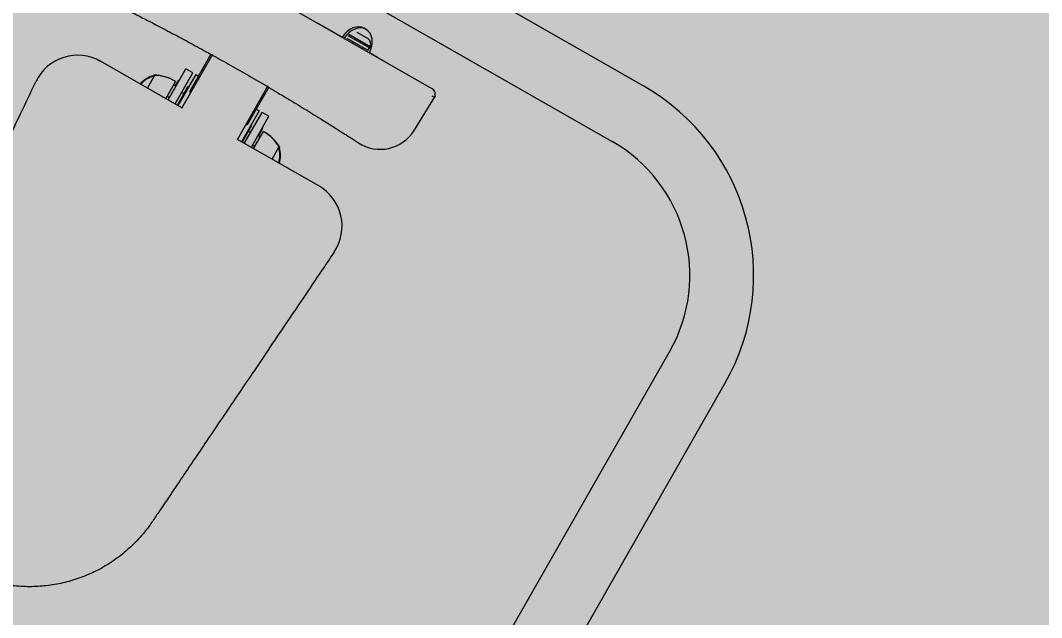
# Model space of a CAD drawing. Header units: millimetres. Extents: x 460 to 723, y 360 to 962.
# Drawn here: x 584.988 to 586.146, y 583.614 to 584.291 of the extents above; entities that cross this region are included whole.
import ezdxf
from ezdxf.lldxf.tags import DXFTag

# ---------------------------------------------------------------- set-up
doc = ezdxf.new("R2010")
doc.units = ezdxf.units.MM
doc.layers.get('0').update_dxf_attribs({"true_color": 0xc2ced6})
for name, color, linetype in [('Default', 7, 'Continuous'), ('DV3_Predeterminado', 7, 'Continuous'), ('G-ACOTADO LOTES', 251, 'Continuous')]:
    doc.layers.add(name, color=color, linetype=linetype)
doc.layers.add('Menorca-Parques-A-Bruñas', color=252, linetype='Continuous', lineweight=5)
doc.styles.add('01COTAS', font='romans.shx')
tags = doc.linetypes.add('DOT2', pattern=[3.175, 0, -3.175]).pattern_tags.tags
tags[6:7] = [DXFTag(74, 4), DXFTag(75, 0), DXFTag(340, '0'), DXFTag(46, 0.0), DXFTag(50, 0.0), DXFTag(44, 0.0), DXFTag(45, 0.0)]
tags[4:5] = [DXFTag(74, 4), DXFTag(75, 0), DXFTag(340, '0'), DXFTag(46, 0.0), DXFTag(50, 0.0), DXFTag(44, 0.0), DXFTag(45, 0.0)]
doc.dimstyles.new('DIM-50-PLANTA', dxfattribs={"dimscale": 0.05, "dimtxt": 2, "dimasz": 2, "dimexe": 2, "dimexo": 2, "dimgap": 1, "dimtad": 1, "dimzin": 4, "dimdsep": 46, "dimtxsty": '01COTAS', "dimblk": 'ARCHTICK', "dimcen": 25, "dimclrd": 256, "dimclre": 256, "dimclrt": 2, "dimadec": 0, "dimazin": 3, "dimtfac": 1, "dimtmove": 2, "dimatfit": 3, "dimfxl": 2, "dimtolj": 1, "dimtzin": 0, "dimarcsym": 0})

# ---------------------------------------------------------------- blocks, each defined once
blk = doc.blocks.new('SE2')
at = {"layer": 'DV3_Predeterminado', "color": 7, "linetype": 'Continuous', "lineweight": 18}
for p, q in [((102.532, 102.76), (102.532, 96.261)), ((99.885, 100.111), (99.885, 101.873)), ((100.157, 100.861), (99.885, 100.861)), ((100.157, 100.873), (100.128, 100.873)), ((100.257, 100.461), (99.885, 100.461)), ((99.932, 100.411), (99.932, 100.45)), ((100.257, 100.473), (100.257, 100.473)), ((99.885, 100.411), (100.557, 100.411)), ((99.885, 100.261), (100.557, 100.261)), ((100.182, 100.423), (100.307, 100.423)), ((100.307, 100.411), (100.307, 100.423)), ((100.557, 100.261), (100.557, 100.411)), ((101.036, 100.111), (99.866, 100.111)), ((99.884, 100.111), (99.885, 100.111)), ((99.885, 100.211), (100.245, 100.211)), ((100.557, 100.198), (99.885, 100.198)), ((100.214, 100.136), (100.214, 100.111)), ((101.028, 100.136), (100.214, 100.136)), ((100.245, 100.211), (100.282, 100.211)), ((100.245, 100.198), (100.245, 100.211)), ((100.282, 100.198), (100.282, 100.211)), ((100.557, 100.198), (100.557, 100.136)), ((99.885, 98.911), (99.884, 98.911)), ((99.885, 97.148), (99.885, 98.911)), ((99.885, 98.911), (101.052, 98.911)), ((100.214, 98.911), (100.214, 98.886)), ((100.557, 98.823), (99.885, 98.823)), ((100.245, 98.811), (99.885, 98.811)), ((99.885, 98.761), (100.557, 98.761)), ((100.12, 98.761), (100.12, 98.811)), ((101.028, 98.886), (100.214, 98.886)), ((100.245, 98.811), (100.245, 98.823)), ((100.557, 98.886), (100.557, 98.823)), ((100.557, 98.611), (100.557, 98.761)), ((99.888, 98.561), (100.257, 98.561)), ((99.892, 98.611), (100.557, 98.611)), ((99.932, 98.561), (99.932, 98.611)), ((100.137, 98.598), (100.307, 98.598)), ((100.257, 98.548), (100.257, 98.548)), ((100.307, 98.598), (100.307, 98.611)), ((102.532, 98.511), (102.532, 98.686)), ((102.532, 98.511), (102.532, 98.686)), ((102.532, 98.152), (102.532, 98.511)), ((102.532, 98.152), (102.532, 98.511)), ((103.347, 98.348), (103.347, 92.773)), ((104.547, 92.773), (104.547, 98.348)), ((99.885, 98.161), (100.157, 98.161)), ((100.128, 98.148), (100.157, 98.148)), ((102.557, 97.618), (102.557, 98.062)), ((102.612, 97.605), (102.612, 98.067)), ((102.637, 97.605), (102.637, 98.067)), ((102.75, 97.737), (102.75, 97.952)), ((102.882, 97.836), (102.882, 97.878)), ((102.532, 97.711), (102.557, 97.711)), ((102.532, 97.386), (102.532, 97.562)), ((102.532, 97.386), (102.532, 97.562)), ((102.557, 97.618), (102.557, 97.617)), ((102.612, 97.618), (102.557, 97.618)), ((102.557, 97.61), (102.557, 97.617)), ((102.612, 97.617), (102.557, 97.617)), ((102.557, 97.61), (102.612, 97.61)), ((102.612, 97.605), (102.637, 97.605)), ((102.75, 97.711), (102.75, 97.737)), ((102.532, 97.186), (102.532, 97.386)), ((102.532, 97.186), (102.532, 97.386)), ((100.961, 96.953), (100.958, 96.902)), ((102.532, 96.261), (102.532, 96.209)), ((101.68, 96.109), (102.443, 96.082)), ((102.406, 96.084), (102.406, 96.136)), ((103.347, 92.773), (103.347, 92.773)), ((92.409, 89.873), (100.45, 89.873)), ((86.964, 88.673), (100.45, 88.673))]:
    blk.add_line(p, q, dxfattribs=at)
at = {"layer": 'DV3_Predeterminado', "color": 7, "linetype": 'DOT2', "lineweight": 25}
for centre, start, end in [((95.104, 99.597), 47.3041, 312.6959), ((129.009, 99.597), 227.3041, 132.6959)]:
    blk.add_arc(centre, 25, start, end, dxfattribs=at)
at = {"layer": 'DV3_Predeterminado', "color": 7, "linetype": 'Continuous', "lineweight": 18}
for centre, radius, start, end in [((99.012, 101.872), 0.872, 0.0209, 94.2696), ((99.807, 100.58), 0.443, 40.3914, 79.9514), ((99.807, 100.568), 0.443, 40.3914, 79.9514), ((99.407, 100.473), 0.85, 0, 28.0725), ((99.407, 100.461), 0.85, 0, 28.0725), ((99.407, 98.561), 0.85, 331.9275, 0), ((99.407, 98.548), 0.85, 331.9275, 0), ((99.807, 98.454), 0.443, 280.0485, 319.6086), ((99.807, 98.441), 0.443, 280.0485, 319.6086), ((102.612, 97.744), 0.141, 280.1849, 346.5419), ((99.012, 97.15), 0.872, 265.7305, 359.979), ((101.707, 96.859), 0.75, 176.742, 268.0029), ((102.407, 96.209), 0.125, 271.1607, 359.9974)]:
    blk.add_arc(centre, radius, start, end, dxfattribs=at)
for centre, major_axis, ratio, start_param, end_param in [((99.807, 100.411), (0, -0.131), 0.999983, 1.570796, 1.961622), ((99.807, 100.411), (0, -0.375), 0.999983, 1.570796, 1.704528), ((99.807, 100.411), (0, -0.375), 0.999983, 1.570796, 1.704528), ((99.807, 100.411), (0, -0.375), 0.999983, 1.00826, 1.159279), ((99.807, 100.411), (0, -0.375), 0.999983, 1.00826, 1.159279), ((99.807, 98.611), (0, -0.375), 0.878123, 1.437065, 1.554129), ((99.807, 98.598), (0, -0.375), 0.878123, 1.470629, 1.587464), ((102.507, 97.878), (0.375, 0), 0.731035, 0, 1.50408), ((102.507, 97.836), (0.375, 0), 0.731035, 0, 1.50408), ((102.507, 97.836), (0.131, 0), 0.731035, 1.17997, 1.379149), ((102.507, 97.836), (0.375, 0), 0.731035, 4.779105, 6.283185), ((100.45, 92.773), (0, -4.1), 0.998999, 0, 1.570796), ((100.45, 92.773), (0, -2.9), 0.998999, 0, 1.570796)]:
    blk.add_ellipse(centre, major_axis=major_axis, ratio=ratio, start_param=start_param, end_param=end_param, dxfattribs=at)
for points, knots in [([(98.947, 96.28), (98.807, 96.291), (98.46, 96.317), (97.914, 96.357), (97.321, 96.402), (96.754, 96.445), (96.213, 96.485), (95.694, 96.524), (95.202, 96.561), (94.737, 96.596), (94.298, 96.629), (93.882, 96.66), (93.553, 96.685), (93.304, 96.703), (93.146, 96.715), (93.01, 96.725), (92.894, 96.734), (92.761, 96.744), (92.609, 96.765), (92.39, 96.808), (92.127, 96.885), (91.829, 97.011), (91.553, 97.167), (91.298, 97.353), (91.066, 97.565), (90.859, 97.803), (90.679, 98.065), (90.529, 98.346), (90.412, 98.645), (90.33, 98.955), (90.285, 99.274), (90.275, 99.597), (90.304, 99.919), (90.371, 100.237), (90.473, 100.544), (90.61, 100.838), (90.78, 101.112), (90.979, 101.363), (91.204, 101.589), (91.411, 101.754), (91.587, 101.871), (91.725, 101.952), (91.869, 102.025), (92.069, 102.113), (92.281, 102.185), (92.5, 102.237), (92.652, 102.263), (92.787, 102.28), (92.904, 102.288), (93.103, 102.303), (93.387, 102.324), (93.764, 102.353), (94.157, 102.382), (94.573, 102.414), (95.014, 102.447), (95.483, 102.482), (95.979, 102.519), (96.505, 102.558), (97.067, 102.601), (97.664, 102.645), (98.294, 102.693), (98.725, 102.725), (98.947, 102.742)], [0, 0, 0, 0, 0.02055, 0.050801, 0.079962, 0.107467, 0.133873, 0.159186, 0.183393, 0.205946, 0.227389, 0.247699, 0.266862, 0.275552, 0.284241, 0.289883, 0.295526, 0.301167, 0.309481, 0.317798, 0.333868, 0.349406, 0.364872, 0.380167, 0.395385, 0.410734, 0.426102, 0.441693, 0.457217, 0.472828, 0.488475, 0.504169, 0.51988, 0.535628, 0.551431, 0.567126, 0.582846, 0.598403, 0.613875, 0.629269, 0.636986, 0.644702, 0.652637, 0.660573, 0.676718, 0.685122, 0.693528, 0.699246, 0.704961, 0.710676, 0.728264, 0.746625, 0.765845, 0.7859, 0.807542, 0.830507, 0.854603, 0.880076, 0.907649, 0.936838, 0.967519, 1, 1, 1, 1]), ([(100.961, 102.069), (100.961, 102.068), (100.961, 102.06), (100.963, 102.032), (100.965, 101.987), (100.969, 101.928), (100.972, 101.856), (100.977, 101.771), (100.982, 101.671), (100.987, 101.555), (100.993, 101.423), (100.999, 101.271), (101.005, 101.102), (101.011, 100.921), (101.016, 100.74), (101.02, 100.561), (101.024, 100.38), (101.027, 100.192), (101.03, 100), (101.032, 99.805), (101.032, 99.609), (101.032, 99.412), (101.032, 99.216), (101.03, 99.021), (101.027, 98.828), (101.024, 98.64), (101.02, 98.46), (101.016, 98.281), (101.011, 98.1), (101.005, 97.919), (100.999, 97.75), (100.993, 97.598), (100.987, 97.466), (100.981, 97.35), (100.977, 97.25), (100.972, 97.165), (100.969, 97.093), (100.965, 97.034), (100.963, 96.99), (100.961, 96.961), (100.961, 96.954), (100.961, 96.953)], [0, 0, 0, 0, 0.026395, 0.053123, 0.078858, 0.103896, 0.128533, 0.153068, 0.177851, 0.20324, 0.229462, 0.256695, 0.285083, 0.313771, 0.34076, 0.364455, 0.388742, 0.413867, 0.438535, 0.46305, 0.487695, 0.512395, 0.537041, 0.561554, 0.586226, 0.611375, 0.635654, 0.659365, 0.686347, 0.714994, 0.743366, 0.770623, 0.796883, 0.822299, 0.847084, 0.871613, 0.89625, 0.921291, 0.947029, 0.973757, 1, 1, 1, 1])]:
    blk.add_open_spline(points, degree=3, knots=knots, dxfattribs=at)
blk = doc.blocks.new('_ArchTick')
at = {"color": 0, "linetype": 'ByBlock', "const_width": 0.15}
blk.add_lwpolyline([(-0.5, -0.5), (0.5, 0.5)], dxfattribs=at)
blk = doc.blocks.new('*D283')
at = {"layer": 'Defpoints', "color": 0, "transparency": 16777216}
for p in [(599.717, 584.2951), (599.9993, 584.1338), (581.3643, 552.1676)]:
    blk.add_point(p, dxfattribs=at)
at = {"layer": 'Menorca-Parques-A-Bruñas', "lineweight": -2, "transparency": 16777216}
for p, q in [((581.6467, 552.0063), (599.9993, 584.1338)), ((599.9954, 584.136), (600.0862, 584.0842)), ((581.6427, 552.0085), (581.7335, 551.9567))]:
    blk.add_line(p, q, dxfattribs=at)
at = {"layer": 'Menorca-Parques-A-Bruñas', "lineweight": -2, "transparency": 16777216, "xscale": 0.1, "yscale": 0.1, "zscale": 0.1}
for p, rotation in [((599.9993, 584.1338), 60.26305922463302), ((581.6467, 552.0063), 240.263059224633)]:
    blk.add_blockref('_ArchTick', p, dxfattribs=dict(at, rotation=rotation))
at = {"layer": 'Menorca-Parques-A-Bruñas', "color": 2, "transparency": 16777216, "insert": (590.7362, 568.1197), "char_height": 0.1, "attachment_point": 5, "rotation": 60.2631, "style": '01COTAS'}
blk.add_mtext('\\A1;37.00', dxfattribs=at)

msp = doc.modelspace()

# ---------------------------------------------------------------- hatches: boundary and pattern name
at = {"layer": 'G-ACOTADO LOTES'}
h = msp.add_hatch(color=45, dxfattribs=at)
h.dxf.hatch_style = 1
h.paths.add_polyline_path([(583.5011, 590.4114), (581.8963, 589.47), (581.9571, 582.8793), (592.3649, 576.9339), (595.9889, 583.2778)])

# ---------------------------------------------------------------- block references
at = {"layer": 'Default', "xscale": 0.06026779493539318, "yscale": 0.06026779493539318, "zscale": 0.06026779493539318, "rotation": 60.26305923788698}
msp.add_blockref('SE2', (587.4245, 575.9721, 2.0973), dxfattribs=at)

# ---------------------------------------------------------------- dimensions: what is measured, and where the dimension line sits
at = {"layer": 'Menorca-Parques-A-Bruñas'}
dim = msp.add_aligned_dim(p1=(581.3643, 552.1676, 2.0973), p2=(599.717, 584.2951, 2.0973), distance=-0.3252, dimstyle='DIM-50-PLANTA', override={"dimfxl": 0.09, "dimfxlon": 1}, dxfattribs=at)
dim.commit()
dim.dimension.update_dxf_attribs({"geometry": '*D283', "text_midpoint": (590.7362, 568.1197, 2.0973)})

doc.saveas('drawing.dxf')
